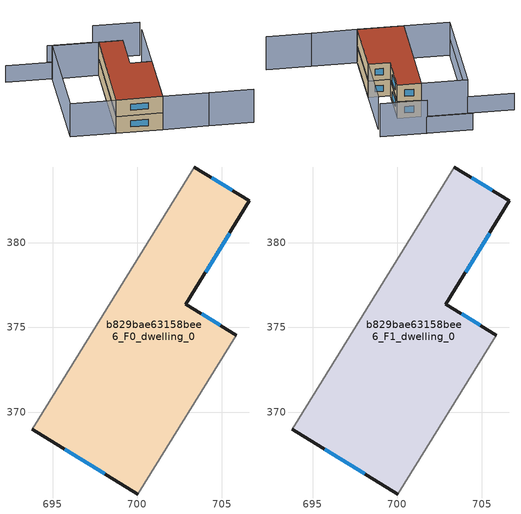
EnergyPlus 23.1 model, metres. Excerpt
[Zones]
b829bae63158bee6_F0_dwelling_0
 floor ground (EU_floor_Construction): 706.62,382.46 702.87,376.37 705.83,374.55 700.02,365.17 693.79,369 703.37,384.47 z0
 wall outside (EU_wall_Construction): 705.83,374.55 702.87,376.37 706.62,382.46 703.37,384.47 / 693.79,369 700.02,365.17 z0:3
 wall adiabatic (EU_wall_Construction): 703.37,384.47 693.79,369 / 700.02,365.17 705.83,374.55 z0:3
 window (EU_Window_Construction): 705.61,383.09 704.38,383.85 / 704.04,378.27 705.46,380.57 / 704.91,375.12 703.8,375.81 / 695.73,367.81 698.08,366.36 z0.93:2.07
b829bae63158bee6_F1_dwelling_0
 floor to b829bae63158bee6_F0_dwelling_0 (EU_floor_Construction): 706.62,382.46 702.87,376.37 705.83,374.55 700.02,365.17 693.79,369 703.37,384.47 z3
 wall outside (EU_wall_Construction): 705.83,374.55 702.87,376.37 706.62,382.46 703.37,384.47 / 693.79,369 700.02,365.17 z3:6
 wall adiabatic (EU_wall_Construction): 703.37,384.47 693.79,369 / 700.02,365.17 705.83,374.55 z3:6
 window (EU_Window_Construction): 705.61,383.09 704.38,383.85 / 704.04,378.27 705.46,380.57 / 704.91,375.12 703.8,375.81 / 695.73,367.81 698.08,366.36 z3.93:5.07
 roof outside (EU_roof_Construction): 700.02,365.17 705.83,374.55 702.87,376.37 706.62,382.46 703.37,384.47 693.79,369 z6
shading: 712.33,357.57 706.25,361.34 / 706.23,361.32 700.02,365.17 / 700.02,365.17 711.1,383.07 / 712.35,385.07 706.06,389.01 / 703.37,384.47 693.78,368.99 / 693.78,368.99 687.56,372.84 / 687.56,372.84 697.15,388.32 / 697.15,388.32 703.37,384.47 z0:6; 690.99,392.27 697.21,388.42 / 697.21,388.42 687.55,372.82 / 706.16,388.97 699.94,392.82 z0:3
[Building]
EU S2 Campaign: North Axis=0; Terrain=City; Solar Distribution=FullExterior
[Site:Location]
Montreal-Trudeau.Intl.AP: Latitude=45.4667; Longitude=-73.75; Time Zone=-5; Elevation=36
[SizingPeriod:WeatherFileDays]
AnnualSizingPeriod: Begin Month=1; Begin Day of Month=1; End Month=12; End Day of Month=31; Day of Week for Start Day=Monday; Use Weather File Daylight Saving Period=No; Use Weather File Rain and Snow Indicators=No
[MATERIAL]
EU_InternalMass_Material: Roughness=MediumRough; Thickness=0.1; Conductivity=1; Density=1800; Specific Heat=900; Thermal Absorptance=0.9; Solar Absorptance=0.7; Visible Absorptance=0.7
[MATERIAL:NOMASS] Roughness=MediumRough; Thermal Absorptance=0.9; Solar Absorptance=0.7; Visible Absorptance=0.7
Name | Thermal Resistance
EU_wall_NoMass; EU_floor_NoMass | 1.51479
EU_roof_NoMass | 2.84114
[WINDOWMATERIAL:SIMPLEGLAZINGSYSTEM]
EU_Window_SimpleGlazing: UFactor=3.53504; Solar Heat Gain Coefficient=0.8; Visible Transmittance=0.8
[CONSTRUCTION]
EU_wall_Construction: EU_wall_NoMass
EU_roof_Construction: EU_roof_NoMass
EU_floor_Construction: EU_floor_NoMass
EU_Window_Construction: EU_Window_SimpleGlazing
EU_InternalMass_Construction: EU_InternalMass_Material
[ZONE] Type=1; Multiplier=1; Ceiling Height=autocalculate; Floor Area=autocalculate; Part of Total Floor Area=Yes
Name | Volume
b829bae63158bee6_F0_dwelling_0 | 324.488
b829bae63158bee6_F1_dwelling_0 | 324.486
[INTERNALMASS] Construction=EU_InternalMass_Construction; Surface Area=108.162
Name | Zone or ZoneList
b829bae63158bee6_F0_dwelling_0_EU_InternalMass | b829bae63158bee6_F0_dwelling_0
b829bae63158bee6_F1_dwelling_0_EU_InternalMass | b829bae63158bee6_F1_dwelling_0
[OTHEREQUIPMENT] Fuel Type=Electricity; Design Level Calculation Method=Watts/Area; Power per Zone Floor Area=1; Fraction Latent=0; Fraction Radiant=0; Fraction Lost=0; Carbon Dioxide Generation Rate=0; EndUse Subcategory=EU_Step8_InternalGains
Name | Zone or ZoneList or Space or SpaceList | Schedule
EU_Step8_InternalGain_b829bae63158bee6_F0_dwelling_0_f000 | b829bae63158bee6_F0_dwelling_0 | EU_Step8_GainSchedule_b829bae63158bee6_F0_dwelling_0_f000
EU_Step8_InternalGain_b829bae63158bee6_F1_dwelling_0_f000 | b829bae63158bee6_F1_dwelling_0 | EU_Step8_GainSchedule_b829bae63158bee6_F1_dwelling_0_f000
[ZONEVENTILATION:DESIGNFLOWRATE] Schedule=EU_AlwaysOn; Design Flow Rate Calculation Method=AirChanges/Hour; Air Changes per Hour=0.775154; Ventilation Type=Natural; Fan Pressure Rise=0; Fan Total Efficiency=1; Constant Term Coefficient=1; Temperature Term Coefficient=0; Velocity Term Coefficient=0; Velocity Squared Term Coefficient=0; Minimum Indoor Temperature=-100; Maximum Indoor Temperature=100; Delta Temperature=-100; Minimum Outdoor Temperature=-100; Maximum Outdoor Temperature=100; Maximum Wind Speed=40
Name | Zone or ZoneList or Space or SpaceList
EU_ConstantAir_b829bae63158bee6_F0_dwelling_0 | b829bae63158bee6_F0_dwelling_0
EU_ConstantAir_b829bae63158bee6_F1_dwelling_0 | b829bae63158bee6_F1_dwelling_0
[HVACTEMPLATE:THERMOSTAT] Constant Heating Setpoint=20; Constant Cooling Setpoint=50
EU_HeatOnly_b829bae63158bee6_F0_dwelling_0; EU_HeatOnly_b829bae63158bee6_F1_dwelling_0
[HVACTEMPLATE:ZONE:IDEALLOADSAIRSYSTEM] System Availability Schedule=EU_AlwaysOn; Maximum Heating Supply Air Temperature=50; Minimum Cooling Supply Air Temperature=13; Maximum Heating Supply Air Humidity Ratio=0.0156; Minimum Cooling Supply Air Humidity Ratio=0.0077; Heating Limit=NoLimit; Cooling Limit=NoLimit; Heating Availability Schedule=EU_AlwaysOn; Cooling Availability Schedule=EU_CoolingOff; Dehumidification Control Type=ConstantSensibleHeatRatio; Cooling Sensible Heat Ratio=0.7; Dehumidification Setpoint=60; Humidification Control Type=None; Humidification Setpoint=30; Outdoor Air Method=None; Outdoor Air Flow Rate per Person=0.00944; Outdoor Air Flow Rate per Zone Floor Area=0; Outdoor Air Flow Rate per Zone=0; Demand Controlled Ventilation Type=None; Outdoor Air Economizer Type=NoEconomizer; Heat Recovery Type=None; Sensible Heat Recovery Effectiveness=0.7; Latent Heat Recovery Effectiveness=0.65
Name | Template Thermostat
b829bae63158bee6_F0_dwelling_0 | EU_HeatOnly_b829bae63158bee6_F0_dwelling_0
b829bae63158bee6_F1_dwelling_0 | EU_HeatOnly_b829bae63158bee6_F1_dwelling_0
[SIZING:ZONE] Zone Cooling Design Supply Air Temperature Input Method=SupplyAirTemperature; Zone Cooling Design Supply Air Temperature=13; Zone Heating Design Supply Air Temperature Input Method=SupplyAirTemperature; Zone Heating Design Supply Air Temperature=50; Zone Cooling Design Supply Air Humidity Ratio=0.008; Zone Heating Design Supply Air Humidity Ratio=0.008; Cooling Design Air Flow Method=DesignDay; Cooling Design Air Flow Rate=0; Cooling Minimum Air Flow per Zone Floor Area=0.000762; Cooling Minimum Air Flow=0; Cooling Minimum Air Flow Fraction=0.2; Heating Design Air Flow Method=DesignDay; Heating Design Air Flow Rate=0; Heating Maximum Air Flow per Zone Floor Area=0.002032; Heating Maximum Air Flow=0.141576; Heating Maximum Air Flow Fraction=0.3; Account for Dedicated Outdoor Air System=No; Dedicated Outdoor Air System Control Strategy=NeutralSupplyAir; Dedicated Outdoor Air Low Setpoint Temperature for Design=autosize; Dedicated Outdoor Air High Setpoint Temperature for Design=autosize; Zone Load Sizing Method=Sensible Load Only No Latent Load; Zone Latent Cooling Design Supply Air Humidity Ratio Input Method=HumidityRatioDifference; Zone Cooling Design Supply Air Humidity Ratio Difference=0.005; Zone Latent Heating Design Supply Air Humidity Ratio Input Method=HumidityRatioDifference; Zone Humidification Design Supply Air Humidity Ratio Difference=0.005
b829bae63158bee6_F0_dwelling_0; b829bae63158bee6_F1_dwelling_0
[SCHEDULE:CONSTANT]
Name | Hourly Value
EU_AlwaysOn | 1
EU_CoolingOff | 0
[SCHEDULE:FILE] Column Number=1; Rows to Skip at Top=0; Number of Hours of Data=8760; Column Separator=Comma; Interpolate to Timestep=No; Minutes per Item=60; Adjust Schedule for Daylight Savings=Yes
Name | File
EU_Step8_GainSchedule_b829bae63158bee6_F0_dwelling_0_f000 | ../../schedules/b829bae63158bee6/b829bae63158bee6_F0_dwelling_0_f000_gain.csv
EU_Step8_GainSchedule_b829bae63158bee6_F1_dwelling_0_f000 | ../../schedules/b829bae63158bee6/b829bae63158bee6_F1_dwelling_0_f000_gain.csv
